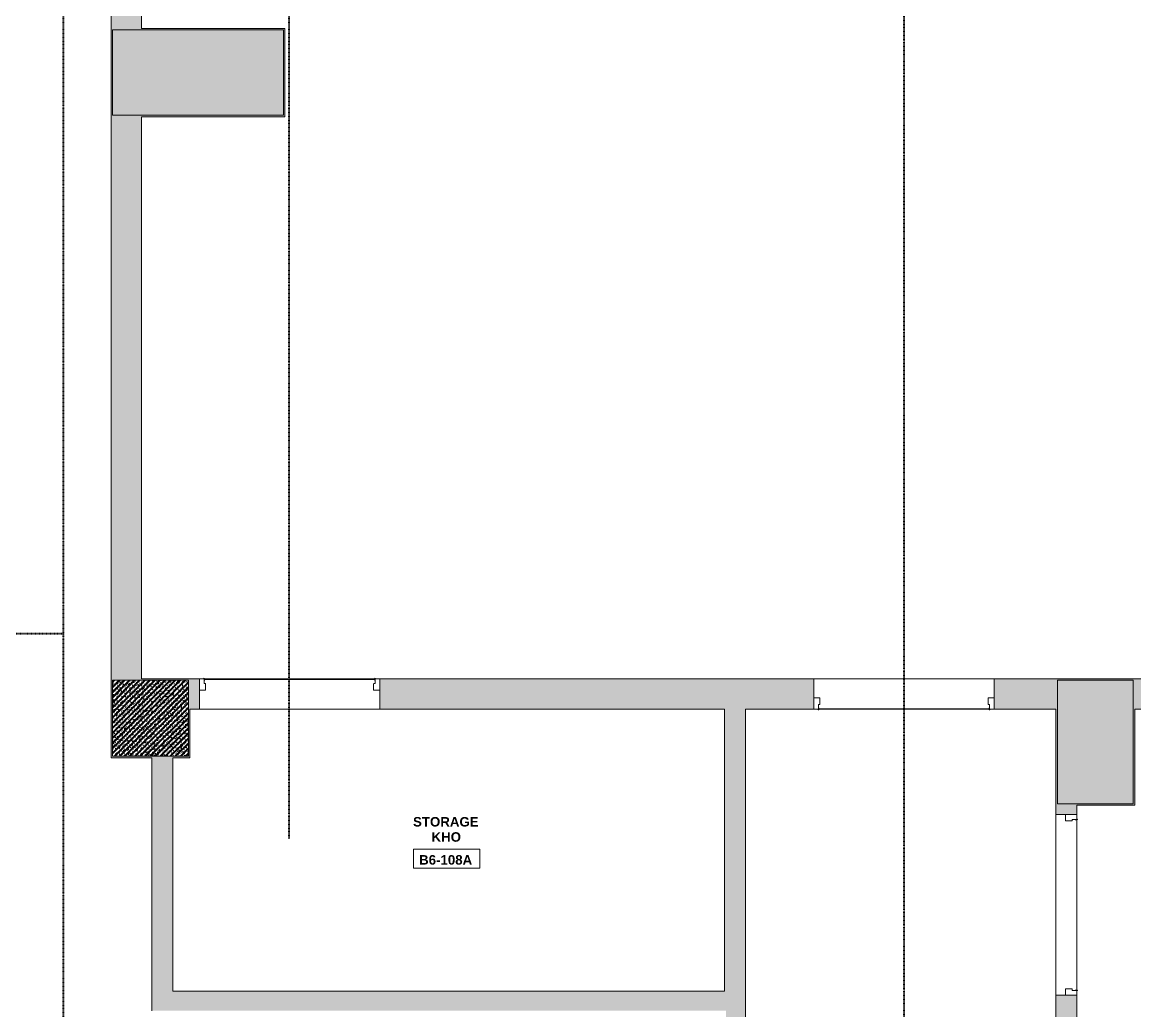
# Model space of a CAD drawing. Header units: millimetres. Extents: x -32090 to 18410, y 18847 to 76047.
# Drawn here: x -4740 to 6975, y 30867 to 41277 of the extents above; entities that cross this region are included whole.
import ezdxf

# ---------------------------------------------------------------- set-up
doc = ezdxf.new("R2010")
doc.units = ezdxf.units.MM
doc.linetypes.add('dash 1-1', pattern=[2, 1, -1])
for name, color, linetype, lineweight in [('A-AREA-IDEN', 2, 'Continuous', 9), ('A-DETL', 90, 'Continuous', 5), ('A-DOOR', 31, 'Continuous', 5), ('A-FLOR', 192, 'Continuous', 5), ('A-WALL', 113, 'Continuous', 5), ('A-WALL-PATT', 111, 'Continuous', 5), ('S-COLS', 52, 'Continuous', 5)]:
    doc.layers.add(name, color=color, linetype=linetype, lineweight=lineweight)
doc.styles.add('Arial_B', font='arialbd.ttf', dxfattribs={"height": 100})
pattern_1 = [(50, (0, 0), (63.763904, -5.57885), [6.667, -73.342]), (355, (0, 0), (-12.33488, 66.86951), [5.334, -58.674]), (100.451, (5.314, -0.465), (51.43036, 61.29098), [5.667, -62.332]), (46.184, (0, 17.78), (94.87722, -14.71484), [10.001, -110.014]), (96.636, (7.91, 16.55), (83.09115, 86.5993), [8.5, -93.497]), (351.184, (0, 17.78), (83.09204, 86.59928), [8.001, -88.011]), (21, (8.89, 13.335), (53.064487, -35.792726), [6.667, -73.342]), (326, (8.89, 13.335), (21.63066, 64.46546), [5.334, -58.674]), (71.451, (13.31, 10.35), (74.69646, 28.67237), [5.667, -62.332]), (37.5, (0, 0), (1.080413, 29.594271), [1.676, -56.286, 1.676, -57.887, -58.896]), (37.5, (0, 0), (1.080413, 29.594271), [-117.526, 1.676, -57.22]), (7.5, (0, 0), (23.386368, 35.063507), [1.676, -32.283, 1.676, -54.953, -22.447]), (7.5, (0, 0), (23.386368, 35.063507), [-90.589, 1.676, -20.771]), (327.5, (-19.825, 0), (47.456567, -2.005468), [1.676, -20.549, 1.676, -67.666, -92.011]), (327.5, (-19.825, 0), (47.456567, -2.005468), [-91.567, 1.676, -90.335]), (317.5, (-28.715, 0), (51.844948, 8.89904), [1.676, -27.216, 1.676, -44.374, -65.341]), (317.5, (-28.715, 0), (51.844948, 8.89904), [-74.943, 1.676, -63.665]), (45, (0, 0), (-26.71591, 26.71591), []), (45, (0, 10.89), (-26.71591, 26.71591), [])]

# ---------------------------------------------------------------- blocks, each defined once
blk = doc.blocks.new('M_Concrete-Square-Column - C1 - 800 X 800-V20-1st Traffic Floor Plan - Pedestrian')
at = {"layer": 'S-COLS'}
h = blk.add_hatch(dxfattribs=at)
h.set_pattern_fill('FP_24', color=256, style=0, pattern_type=2)
h.set_pattern_definition([(50, (3389.934, -33947), (63.7639, -5.57885), [6.667, -73.342]), (355, (3389.934, -33947), (-12.33488, 66.86951), [5.334, -58.674]), (100.451, (3395.25, -33947.465), (51.43036, 61.29098), [5.667, -62.332]), (46.184, (3389.934, -33929.22), (94.87722, -14.71484), [10.001, -110.014]), (96.636, (3397.84, -33930.45), (83.09115, 86.5993), [8.5, -93.497]), (351.184, (3389.93, -33929.22), (83.09204, 86.59928), [8.001, -88.011]), (21, (3398.824, -33933.665), (53.06449, -35.79273), [6.667, -73.342]), (326, (3398.824, -33933.665), (21.63066, 64.46546), [5.334, -58.674]), (71.451, (3403.246, -33936.65), (74.69646, 28.67237), [5.667, -62.332]), (37.5, (3389.934, -33947), (1.080413, 29.594271), [1.676, -56.286, 1.676, -57.887, -58.896]), (37.5, (3389.934, -33947), (1.080413, 29.594271), [-117.526, 1.676, -57.22]), (7.5, (3389.934, -33947), (23.386368, 35.063507), [1.676, -32.283, 1.676, -54.953, -22.447]), (7.5, (3389.934, -33947), (23.386368, 35.063507), [-90.589, 1.676, -20.771]), (327.5, (3370.11, -33947), (47.456567, -2.005468), [1.676, -20.549, 1.676, -67.666, -92.012]), (327.5, (3370.11, -33947), (47.456567, -2.005468), [-91.567, 1.676, -90.335]), (317.5, (3361.22, -33947), (51.84495, 8.89904), [1.676, -27.216, 1.676, -44.374, -65.341]), (317.5, (3361.22, -33947), (51.84495, 8.89904), [-74.943, 1.676, -63.665]), (45, (3389.934, -33947), (-26.716616, 26.716616), []), (45, (3389.934, -33936.11), (-26.716616, 26.716616), [])])
h.paths.add_polyline_path([(400, -400), (400, 400), (-400, 400), (-400, -400), (41, -400)])
at = {"layer": 'S-COLS', "lineweight": 15}
for p, q in [((400, 400), (-400, 400)), ((-400, 400), (-400, -400)), ((400, -400), (400, 400)), ((-400, -400), (400, -400))]:
    blk.add_line(p, q, dxfattribs=at)
blk = doc.blocks.new('DP3-D201 - DP3-D201a-11861791-1st Traffic Floor Plan - Pedestrian')
at = {"layer": 'A-DOOR'}
for p, q in [((-903, 160), (-947, 160)), ((-900, 158), (-900, 144)), ((-900, 144), (-897, 144)), ((-900, 113), (-900, 144)), ((-897, 144), (-897, 163)), ((897, 163), (897, 144)), ((897, 144), (900, 144)), ((900, 144), (900, 158)), ((900, 144), (900, 113)), ((947, 160), (903, 160)), ((-947, 40), (-888, 40)), ((-888, 110), (-897, 110)), ((-885, 43), (-885, 107)), ((885, 107), (885, 43)), ((897, 110), (888, 110)), ((888, 40), (947, 40))]:
    blk.add_line(p, q, dxfattribs=at)
for centre, radius, start, end in [((-947, 157), 3, 90, 180.0361), ((-947, 157), 3, 141.4492, 180.0361), ((-947, 157), 3, 90, 128.5869), ((-900, 163), 3, 0, 249.3211), ((-903, 157), 3, 0, 90), ((-903, 157), 3, 360, 90), ((-900, 163), 3, 58.6638, 131.9935), ((-900, 163), 3, 58.6638, 131.9935), ((-900, 163), 3, 58.6638, 131.9935), ((-900, 163), 3, 58.6638, 131.9935), ((-900, 163), 3, 58.6638, 131.9935), ((-900, 163), 3, 58.6638, 131.9935), ((-900, 163), 3, 58.6638, 131.9935), ((-902, 158), 2.19, 3.0662, 59.0753), ((900, 163), 3, 290.6789, 180), ((900, 163), 3, 48.0065, 121.3362), ((900, 163), 3, 48.0065, 121.3362), ((900, 163), 3, 48.0065, 121.3362), ((900, 163), 3, 48.0065, 121.3362), ((900, 163), 3, 48.0065, 121.3362), ((900, 163), 3, 48.0065, 121.3362), ((900, 163), 3, 48.0065, 121.3362), ((902, 158), 2.19, 120.9247, 176.9338), ((903, 157), 3, 90, 180), ((903, 157), 3, 90, 180), ((947, 157), 3, 359.9639, 90), ((947, 157), 3, 51.4131, 90), ((947, 157), 3, 359.9639, 38.5508), ((-947, 43), 3, 180, 270), ((-947, 43), 3, 180, 270), ((-897, 113), 3, 180, 270), ((-888, 107), 3, 360, 90), ((-888, 107), 3, 360, 90), ((-888, 43), 3, 270, 360), ((-888, 43), 3, 270, 360), ((888, 107), 3, 90, 180), ((888, 107), 3, 90, 180), ((888, 43), 3, 180, 270), ((888, 43), 3, 180, 270), ((897, 113), 3, 270, 360), ((947, 43), 3, 270, 360), ((947, 43), 3, 270, 0)]:
    blk.add_arc(centre, radius, start, end, dxfattribs=at)
blk = doc.blocks.new('DP3-DF204 - DP3-DF204-9189519-1st Traffic Floor Plan - Pedestrian')
at = {"layer": 'A-DOOR'}
for p, q in [((-903, 110), (-947, 110)), ((-900, 108), (-900, 94)), ((-900, 94), (-897, 94)), ((-900, 63), (-900, 94)), ((-897, 94), (-897, 113)), ((-888, 60), (-897, 60)), ((-885, -7), (-885, 57)), ((885, 57), (885, -7)), ((897, 60), (888, 60)), ((897, 113), (897, 94)), ((897, 94), (900, 94)), ((900, 94), (900, 108)), ((900, 94), (900, 63)), ((947, 110), (903, 110)), ((-947, -10), (-888, -10)), ((888, -10), (947, -10))]:
    blk.add_line(p, q, dxfattribs=at)
for centre, radius, start, end in [((-947, 107), 3, 90, 180.0361), ((-947, 107), 3, 141.4492, 180.0361), ((-947, 107), 3, 90, 128.5869), ((-900, 113), 3, 0, 249.3211), ((-903, 107), 3, 0, 90), ((-903, 107), 3, 360, 90), ((-900, 113), 3, 58.6638, 131.9935), ((-900, 113), 3, 58.6638, 131.9935), ((-900, 113), 3, 58.6638, 131.9935), ((-900, 113), 3, 58.6638, 131.9935), ((-900, 113), 3, 58.6638, 131.9935), ((-900, 113), 3, 58.6638, 131.9935), ((-900, 113), 3, 58.6638, 131.9935), ((-902, 108), 2.19, 3.0662, 59.0753), ((-897, 63), 3, 180, 270), ((-888, 57), 3, 360, 90), ((-888, 57), 3, 360, 90), ((888, 57), 3, 90, 180), ((888, 57), 3, 90, 180), ((900, 113), 3, 290.6789, 180), ((897, 63), 3, 270, 360), ((900, 113), 3, 48.0065, 121.3362), ((900, 113), 3, 48.0065, 121.3362), ((900, 113), 3, 48.0065, 121.3362), ((900, 113), 3, 48.0065, 121.3362), ((900, 113), 3, 48.0065, 121.3362), ((900, 113), 3, 48.0065, 121.3362), ((900, 113), 3, 48.0065, 121.3362), ((902, 108), 2.19, 120.9247, 176.9338), ((903, 107), 3, 90, 180), ((903, 107), 3, 90, 180), ((947, 107), 3, 359.9639, 90), ((947, 107), 3, 51.4131, 90), ((947, 107), 3, 359.9639, 38.5508), ((-947, -7), 3, 180, 270), ((-947, -7), 3, 180, 270), ((-888, -7), 3, 270, 360), ((-888, -7), 3, 270, 360), ((888, -7), 3, 180, 270), ((888, -7), 3, 180, 270), ((947, -7), 3, 270, 360), ((947, -7), 3, 270, 0)]:
    blk.add_arc(centre, radius, start, end, dxfattribs=at)
blk = doc.blocks.new('Room Tag - Room Tag-8377849-1st Traffic Floor Plan - Pedestrian')
at = {"layer": 'A-AREA-IDEN'}
for p, q in [((-7, -0.80625), (-7, -4.80625)), ((-7, -0.80625), (7, -0.80625)), ((7, -0.80625), (7, -4.80625)), ((-7, -4.80625), (7, -4.80625))]:
    blk.add_line(p, q, dxfattribs=at)

msp = doc.modelspace()

# ---------------------------------------------------------------- hatches: boundary and pattern name
at = {"layer": 'A-WALL-PATT'}
h = msp.add_hatch(color=256, dxfattribs=at)
h.paths.add_polyline_path([(-3790, 41212), (-3485, 41212), (-3485, 41980), (-3805, 41980), (-3805, 41212)])
h.paths.add_polyline_path([(-3790, 46230), (-3485, 46230), (-3485, 46982), (-3805, 46982), (-3805, 46230)])
for points in [[(-3790, 40282), (-3790, 41212), (-3805, 41212), (-3805, 40282)], [(-1990, 41197), (-1990, 41212), (-3790, 41212), (-3790, 41197), (-3349, 41197)], [(-1975, 40282), (-1975, 41212), (-1990, 41212), (-1990, 40282)], [(-3485, 34362), (-3485, 40282), (-3805, 40282), (-3805, 34362), (-3790, 34362)], [(-1990, 40282), (-1990, 40297), (-3790, 40297), (-3790, 40282), (-3349, 40282)], [(-2975, 34347), (-2975, 34362), (-3805, 34362), (-3805, 34347), (-2990, 34347)], [(-3790, 33532), (-3790, 34347), (-3805, 34347), (-3805, 33532)], [(-2975, 33532), (-2975, 34347), (-2990, 34347), (-2990, 33532)], [(6960, 34347), (6968, 34347), (6968, 34362), (6160, 34362), (6160, 34347)], [(2875, 31072), (2875, 34042), (2655, 34042), (2655, 31072)], [(6160, 33047), (6160, 34042), (6145, 34042), (6145, 33047)], [(6960, 33032), (6975, 33032), (6975, 34042), (6960, 34042), (6960, 33047)], [(-3155, 33532), (-2990, 33532), (-2990, 33547), (-3790, 33547), (-3790, 33532), (-3349, 33532)], [(-3155, 31072), (-3155, 33532), (-3375, 33532), (-3375, 31072), (-3349, 31072)], [(6960, 33032), (6960, 33047), (6365, 33047), (6365, 33032), (6479, 33032)], [(2670, 30867), (2875, 30867), (2875, 31072), (-3375, 31072), (-3375, 30867), (2655, 30867)], [(2875, 24742), (2875, 30867), (2670, 30867), (2670, 24742)]]:
    msp.add_hatch(color=256, dxfattribs=at).paths.add_polyline_path(points)
h = msp.add_hatch(color=256, dxfattribs=at)
h.paths.add_polyline_path([(6160, 34042), (6160, 34362), (5495, 34362), (5495, 34042), (6145, 34042)])
h.paths.add_polyline_path([(2655, 34042), (3595, 34042), (3595, 34362), (-975, 34362), (-975, 34042), (1276, 34042)])
h.paths.add_polyline_path([(-2975, 34042), (-2875, 34042), (-2875, 34362), (-2975, 34362), (-2975, 34155)])
h = msp.add_hatch(color=256, dxfattribs=at)
h.paths.add_polyline_path([(16195, 34042), (16195, 34362), (13760, 34362), (13760, 34042), (15151, 34042)])
h.paths.add_polyline_path([(8213, 34042), (9510, 34042), (9510, 34362), (6968, 34362), (6968, 34347), (6960, 34347), (6960, 34042), (6975, 34042)])
h = msp.add_hatch(color=256, dxfattribs=at)
h.paths.add_polyline_path([(6365, 24742), (6365, 26932), (6145, 26932), (6145, 24742)])
h.paths.add_polyline_path([(6160, 26947), (6160, 27747), (6145, 27747), (6145, 26947)])
h.paths.add_polyline_path([(6145, 27762), (6365, 27762), (6365, 31032), (6145, 31032), (6145, 27999)])
h.paths.add_polyline_path([(6160, 32932), (6365, 32932), (6365, 33047), (6145, 33047), (6145, 32932)])
at = {"layer": 'S-COLS'}
h = msp.add_hatch(dxfattribs=at)
h.set_pattern_fill('FP_1', color=256, style=0, pattern_type=2)
h.set_pattern_definition(pattern_1)
h.paths.add_polyline_path([(-3790, 40297), (-1990, 40297), (-1990, 41197), (-3790, 41197), (-3790, 40899)])
h = msp.add_hatch(dxfattribs=at)
h.set_pattern_fill('FP_1', color=256, style=0, pattern_type=2)
h.set_pattern_definition(pattern_1)
h.paths.add_polyline_path([(6960, 33047), (6960, 34347), (6160, 34347), (6160, 33047), (6479, 33047)])

# ---------------------------------------------------------------- linework, layer by layer
at = {"layer": 'A-DETL', "linetype": 'dash 1-1', "lineweight": 40}
for p, q in [((-4305, 23112), (-4305, 72247)), ((-1928, 32682), (-1928, 51982)), ((4548, 24957), (4548, 51982)), ((-22975, 34839), (-4305, 34839))]:
    msp.add_line(p, q, dxfattribs=at)
at = {"layer": 'A-FLOR'}
for p, q in [((-1028, 34357), (-2822, 34357)), ((5442, 34047), (3648, 34047))]:
    msp.add_line(p, q, dxfattribs=at)
at = {"layer": 'A-WALL', "lineweight": 15}
for p, q in [((-3805, 41980), (-3805, 41212)), ((-3485, 41212), (-3485, 41980)), ((-3805, 41212), (-3805, 40282)), ((-3790, 40297), (-3790, 41197)), ((-3790, 41197), (-1990, 41197)), ((-1975, 41212), (-3485, 41212)), ((-1990, 41197), (-1990, 40297)), ((-1975, 40282), (-1975, 41212)), ((-3805, 40282), (-3805, 34362)), ((-1990, 40297), (-3790, 40297)), ((-3485, 34362), (-3485, 40282)), ((-3485, 40282), (-1975, 40282)), ((-3805, 34362), (-3805, 33532)), ((-2875, 34362), (-3485, 34362)), ((-2875, 34042), (-2875, 34362)), ((3595, 34362), (-975, 34362)), ((-975, 34362), (-975, 34042)), ((3595, 34042), (3595, 34362)), ((5495, 34362), (5495, 34042)), ((6968, 34362), (5495, 34362)), ((6160, 34347), (6960, 34347)), ((6160, 33047), (6160, 34347)), ((6960, 34347), (6960, 33047)), ((9510, 34362), (6968, 34362)), ((-2975, 33532), (-2975, 34042)), ((-2975, 34042), (-2875, 34042)), ((-975, 34042), (2655, 34042)), ((2655, 34042), (2655, 31072)), ((2875, 24752), (2875, 34042)), ((2875, 34042), (3595, 34042)), ((5495, 34042), (6145, 34042)), ((6145, 34042), (6145, 32932)), ((6975, 34042), (9510, 34042)), ((6975, 33032), (6975, 34042)), ((-3805, 33532), (-3375, 33532)), ((-3375, 33532), (-3375, 30867)), ((-3155, 31072), (-3155, 33532)), ((-3155, 33532), (-2975, 33532)), ((6960, 33047), (6160, 33047)), ((6145, 32932), (6365, 32932)), ((6365, 32932), (6365, 33032)), ((6365, 33032), (6975, 33032)), ((2655, 31072), (-3155, 31072)), ((6145, 31032), (6145, 27762)), ((6365, 31032), (6145, 31032)), ((6365, 27762), (6365, 31032))]:
    msp.add_line(p, q, dxfattribs=at)
at = {"layer": 'A-WALL'}
for p, q in [((-2875, 34362), (-2872, 34362)), ((-2828, 34362), (-2826, 34362)), ((-2822, 34362), (-1028, 34362)), ((-1024, 34362), (-1022, 34362)), ((-978, 34362), (-975, 34362)), ((3595, 34362), (5495, 34362)), ((-975, 34042), (-2875, 34042)), ((3598, 34042), (3595, 34042)), ((3644, 34042), (3642, 34042)), ((5442, 34042), (3648, 34042)), ((5448, 34042), (5446, 34042)), ((5495, 34042), (5492, 34042)), ((6145, 31032), (6145, 32932)), ((6365, 32932), (6365, 32929)), ((6365, 32885), (6365, 32883)), ((6365, 32879), (6365, 31085)), ((6365, 31081), (6365, 31079)), ((6365, 31035), (6365, 31032))]:
    msp.add_line(p, q, dxfattribs=at)
at = {"layer": 'S-COLS', "lineweight": 15}
for p, q in [((-1990, 41197), (-3790, 41197)), ((-3790, 41197), (-3790, 40297)), ((-1990, 40297), (-1990, 41197)), ((-3790, 40297), (-1990, 40297)), ((6960, 34347), (6160, 34347)), ((6160, 34347), (6160, 33047)), ((6960, 33047), (6960, 34347)), ((6160, 33047), (6960, 33047))]:
    msp.add_line(p, q, dxfattribs=at)

# ---------------------------------------------------------------- block references
at = {"layer": 'A-AREA-IDEN', "xscale": 49.99999999999998, "yscale": 49.99999999999998, "zscale": 49.99999999999998}
msp.add_blockref('Room Tag - Room Tag-8377849-1st Traffic Floor Plan - Pedestrian', (-271, 32610), dxfattribs=at)
at = {"layer": 'A-DOOR'}
msp.add_blockref('DP3-D201 - DP3-D201a-11861791-1st Traffic Floor Plan - Pedestrian', (-1925, 34202), dxfattribs=at)
for name, p, rotation in [('DP3-D201 - DP3-D201a-11861791-1st Traffic Floor Plan - Pedestrian', (4545, 34202), 180), ('DP3-DF204 - DP3-DF204-9189519-1st Traffic Floor Plan - Pedestrian', (6255, 31982), 270)]:
    msp.add_blockref(name, p, dxfattribs=dict(at, rotation=rotation))
at = {"layer": 'S-COLS', "lineweight": 15}
msp.add_blockref('M_Concrete-Square-Column - C1 - 800 X 800-V20-1st Traffic Floor Plan - Pedestrian', (-3390, 33947), dxfattribs=at)

# ---------------------------------------------------------------- texts
at = {"layer": 'A-AREA-IDEN', "char_height": 100, "attachment_point": 1, "style": 'Arial_B'}
for s, insert, width in [('STORAGE', (-625, 32907), 853.8), ('KHO', (-430, 32747), 380.8), ('B6-108A', (-561, 32506), 689.45)]:
    msp.add_mtext(s, dxfattribs=dict(at, insert=insert, width=width))

doc.saveas('drawing.dxf')
